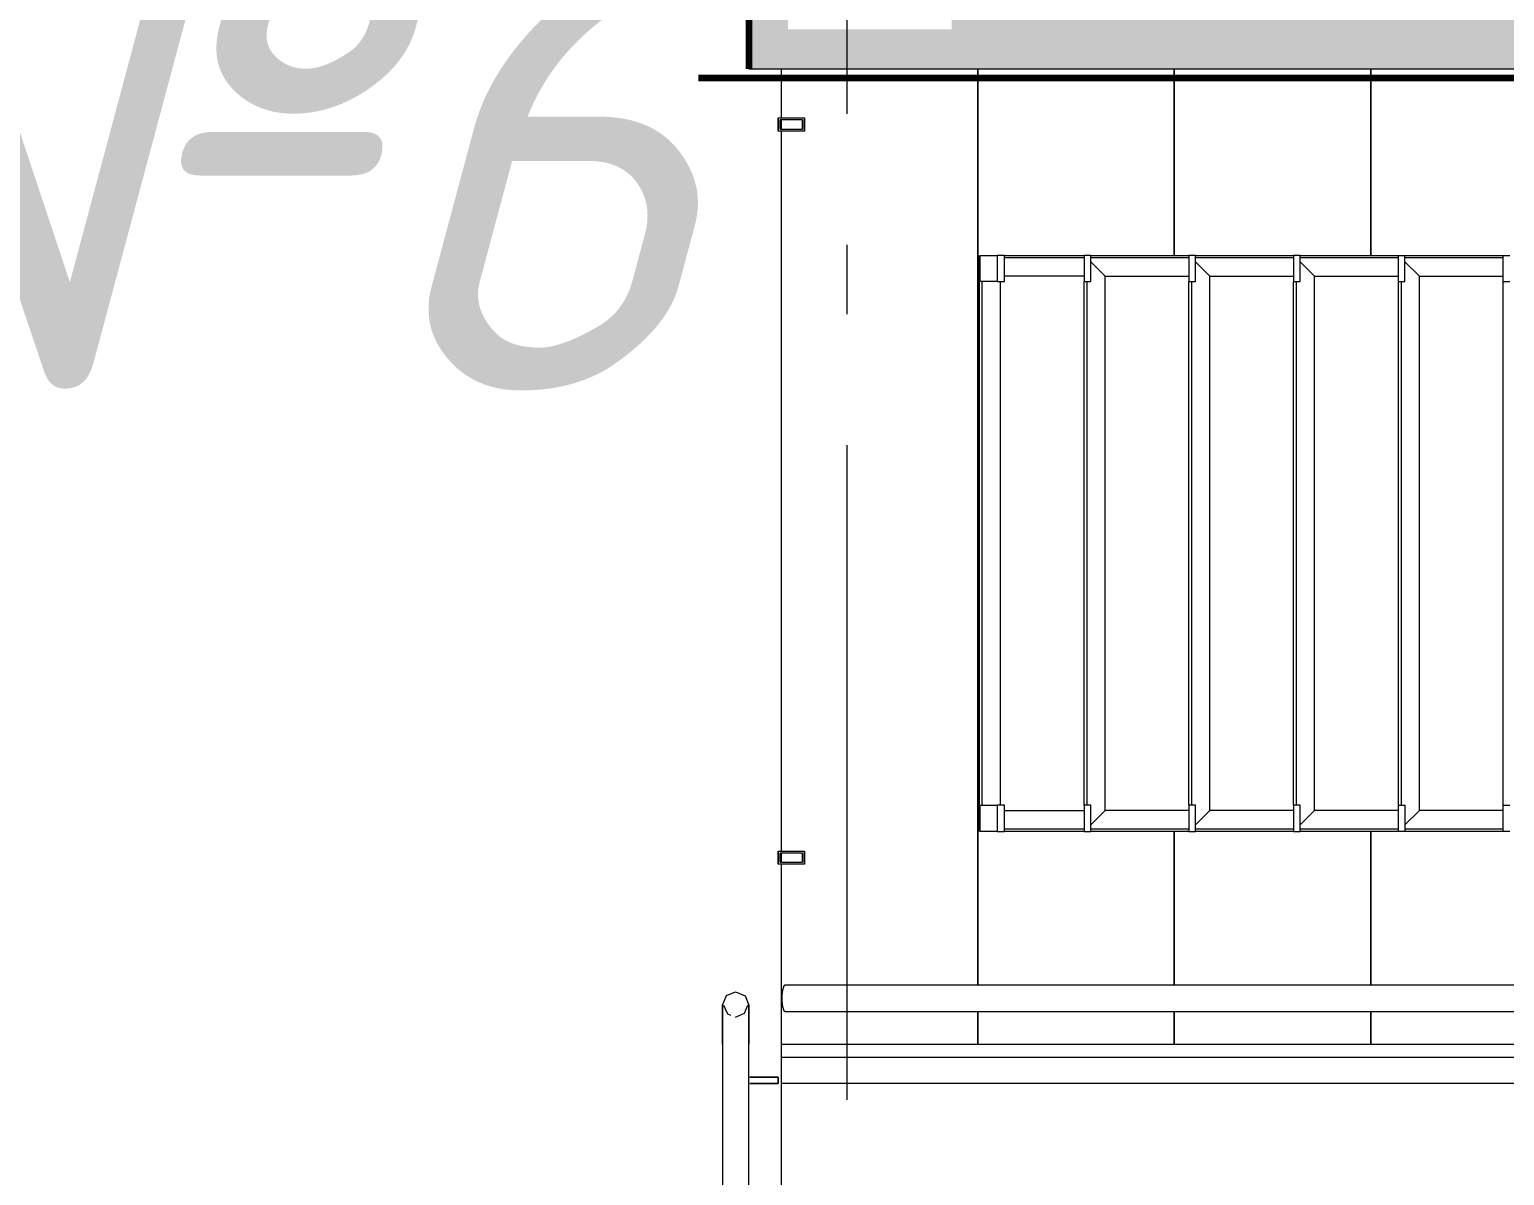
# Model space of a CAD drawing. Header units: millimetres. Extents: x -537608 to 253996, y -217170 to 186033.
# Drawn here: x -315775 to -313522, y 93321 to 95071 of the extents above; entities that cross this region are included whole.
import ezdxf

# ---------------------------------------------------------------- set-up
doc = ezdxf.new("R2010")
doc.units = ezdxf.units.MM
doc.layers.add('16) Лак 1.6м', color=160, linetype='Continuous', lineweight=90)
doc.layers.add('PDF _Геометрия', color=7, linetype='Continuous')
doc.layers.add('PDF _Текст', color=7, linetype='Continuous')
doc.layers.add('PDF _Сплошная заливка', color=7, linetype='Continuous', true_color=0xffffff)
doc.styles.add('PDF ISOCPEUR Italic', font='isocpeui.ttf')

msp = doc.modelspace()

# ---------------------------------------------------------------- hatches: boundary and pattern name
at = {"layer": 'PDF _Сплошная заливка', "transparency": 33554559}
msp.add_hatch(color=256, dxfattribs=at).paths.add_polyline_path([(-309226.1782, 95071.2678), (-308976.1773, 95071.2678), (-308976.1773, 95321.2644), (-314366.1739, 95321.2644), (-314366.1739, 95071.2678), (-309286.1767, 95071.2678)])
at = {"layer": 'PDF _Сплошная заливка', "true_color": 0x56bc34, "transparency": 33554559}
msp.add_hatch(color=85, dxfattribs=at).paths.add_polyline_path([(-309286.1767, 95011.265), (-309286.1767, 95071.2678), (-314616.1749, 95071.2678), (-314616.1749, 95011.265), (-310082.8987, 95011.265)])

# ---------------------------------------------------------------- linework, layer by layer
at = {"layer": '16) Лак 1.6м'}
for points in [[(-314816.1756, 99111.2657), (-314676.1733, 99111.2657), (-314676.1733, 95011.265)], [(-314752.9761, 94997.2157), (-309312.9792, 94997.2157), (-309312.9792, 93026.1049)]]:
    msp.add_lwpolyline(points, dxfattribs=at)
at = {"layer": 'PDF _Геометрия', "lineweight": 9}
for p, q in [((-314676.1733, 99111.2657), (-314676.1733, 95011.265)), ((-314676.1733, 95011.265), (-314616.1749, 95011.265)), ((-314616.1749, 95011.265), (-309286.1767, 95011.265)), ((-314631.1766, 94936.1054), (-314631.1766, 94916.1044)), ((-314628.1797, 94919.1057), (-314628.1797, 94933.1041)), ((-314594.1803, 94933.1041), (-314594.1803, 94919.1057)), ((-314591.1747, 94916.1044), (-314591.1747, 94936.1054)), ((-314631.1766, 93816.1045), (-314631.1766, 93796.1036)), ((-314628.1797, 93799.1048), (-314628.1797, 93813.1033)), ((-314594.1803, 93813.1033), (-314594.1803, 93799.1048)), ((-314591.1747, 93796.1036), (-314591.1747, 93816.1045)), ((-314710.1298, 93595.4354), (-314696.1786, 93601.102)), ((-314696.1786, 93601.102), (-314681.8486, 93595.0565)), ((-314624.5886, 93603.7371), (-314625.1484, 93599.9436)), ((-314623.8393, 93606.902), (-314624.5886, 93603.7371)), ((-314622.9437, 93609.2875), (-314623.8393, 93606.902)), ((-314621.9448, 93610.7644), (-314622.9437, 93609.2875)), ((-314620.8941, 93611.2682), (-314621.9448, 93610.7644)), ((-310731.4544, 93611.2682), (-314620.8941, 93611.2682)), ((-314716.1752, 93581.1054), (-314710.1298, 93595.4354)), ((-314716.1752, 93581.1054), (-314716.1752, 93574.8359)), ((-314716.1752, 93580.0547), (-314716.1752, 93581.1054)), ((-314716.1752, 93568.9282), (-314716.1752, 93580.0547)), ((-314714.6768, 93581.1054), (-314708.6571, 93567.447)), ((-314682.5202, 93568.6268), (-314677.6804, 93581.1054)), ((-314681.8486, 93595.0565), (-314676.1733, 93581.1054)), ((-314676.1733, 93581.1054), (-314676.1733, 93574.8359)), ((-314676.1733, 93580.0547), (-314676.1733, 93581.1054)), ((-314676.1733, 93568.9282), (-314676.1733, 93580.0547)), ((-314625.5015, 93595.7153), (-314625.622, 93591.2673)), ((-314625.622, 93591.2673), (-314625.5015, 93586.8149)), ((-314625.1484, 93599.9436), (-314625.5015, 93595.7153)), ((-314625.5015, 93586.8149), (-314625.1484, 93582.5866)), ((-314625.1484, 93582.5866), (-314624.5886, 93578.7974)), ((-314624.5886, 93578.7974), (-314623.8393, 93575.6282)), ((-314716.1752, 93574.8359), (-314716.1752, 93557.3368)), ((-314716.1752, 93547.8035), (-314716.1752, 93568.9282)), ((-314716.1752, 93557.3368), (-314716.1752, 93532.272)), ((-314708.6571, 93567.447), (-314704.1014, 93565.6773)), ((-314696.1786, 93562.6029), (-314682.5202, 93568.6268)), ((-314676.1733, 93574.8359), (-314676.1733, 93557.3368)), ((-314676.1733, 93547.8035), (-314676.1733, 93568.9282)), ((-314676.1733, 93557.3368), (-314676.1733, 93532.272)), ((-314623.8393, 93575.6282), (-314622.9437, 93573.247)), ((-314622.9437, 93573.247), (-314621.9448, 93571.7658)), ((-314621.9448, 93571.7658), (-314620.8941, 93571.2663)), ((-314620.8941, 93571.2663), (-310731.4544, 93571.2663)), ((-314716.1752, 93521.1025), (-314716.1752, 93547.8035)), ((-314676.1733, 93521.1025), (-314676.1733, 93547.8035)), ((-314716.1752, 93532.272), (-314716.1752, 93521.1025)), ((-314716.1752, 93521.1025), (-314716.1752, 93201.1047)), ((-314676.1733, 93532.272), (-314676.1733, 93521.1025)), ((-314676.1733, 93201.1047), (-314676.1733, 93521.1025)), ((-314626.1731, 93501.2652), (-310726.1754, 93501.2652)), ((-314671.1785, 93471.1024), (-314674.7093, 93471.1024)), ((-314674.7093, 93471.1024), (-314671.1785, 93471.1024)), ((-314671.1785, 93471.1024), (-314631.1766, 93471.1024)), ((-314631.1766, 93471.1024), (-314671.1785, 93471.1024)), ((-314631.1766, 93470.9344), (-314631.1766, 93471.1024)), ((-314631.1766, 93471.1024), (-314631.1766, 93470.9344)), ((-314631.1766, 93470.9344), (-314631.1766, 93471.1024)), ((-314631.1766, 93471.1024), (-314631.1766, 93470.9344)), ((-314631.1766, 93470.4349), (-314631.1766, 93470.9344)), ((-314631.1766, 93470.9344), (-314631.1766, 93470.4349)), ((-314631.1766, 93470.4349), (-314631.1766, 93470.9344)), ((-314631.1766, 93470.9344), (-314631.1766, 93470.4349)), ((-314631.1766, 93469.6383), (-314631.1766, 93470.4349)), ((-314631.1766, 93470.4349), (-314631.1766, 93469.6383)), ((-314631.1766, 93469.6383), (-314631.1766, 93470.4349)), ((-314631.1766, 93470.4349), (-314631.1766, 93469.6383)), ((-314631.1766, 93468.6049), (-314631.1766, 93469.6383)), ((-314631.1766, 93469.6383), (-314631.1766, 93468.6049)), ((-314631.1766, 93468.6049), (-314631.1766, 93469.6383)), ((-314631.1766, 93469.6383), (-314631.1766, 93468.6049)), ((-314631.1766, 93467.3992), (-314631.1766, 93468.6049)), ((-314631.1766, 93468.6049), (-314631.1766, 93467.3992)), ((-314631.1766, 93467.3992), (-314631.1766, 93468.6049)), ((-314631.1766, 93468.6049), (-314631.1766, 93467.3992)), ((-314631.1766, 93466.1032), (-314631.1766, 93467.3992)), ((-314631.1766, 93467.3992), (-314631.1766, 93466.1032)), ((-314631.1766, 93466.1032), (-314631.1766, 93467.3992)), ((-314631.1766, 93467.3992), (-314631.1766, 93466.1032)), ((-314631.1766, 93466.1032), (-314631.1766, 93464.8114)), ((-314631.1766, 93464.8114), (-314631.1766, 93466.1032)), ((-314631.1766, 93466.1032), (-314631.1766, 93464.8114)), ((-314631.1766, 93464.8114), (-314631.1766, 93466.1032)), ((-314674.6749, 93461.104), (-314671.1785, 93461.104)), ((-314671.1785, 93461.104), (-314674.6749, 93461.104)), ((-314671.1785, 93461.104), (-314631.1766, 93461.104)), ((-314631.1766, 93461.104), (-314671.1785, 93461.104)), ((-314631.1766, 93464.8114), (-314631.1766, 93463.6057)), ((-314631.1766, 93463.6057), (-314631.1766, 93464.8114)), ((-314631.1766, 93464.8114), (-314631.1766, 93463.6057)), ((-314631.1766, 93463.6057), (-314631.1766, 93464.8114)), ((-314631.1766, 93463.6057), (-314631.1766, 93462.568)), ((-314631.1766, 93462.568), (-314631.1766, 93463.6057)), ((-314631.1766, 93463.6057), (-314631.1766, 93462.568)), ((-314631.1766, 93462.568), (-314631.1766, 93463.6057)), ((-314631.1766, 93462.568), (-314631.1766, 93461.7757)), ((-314631.1766, 93461.7757), (-314631.1766, 93462.568)), ((-314631.1766, 93462.568), (-314631.1766, 93461.7757)), ((-314631.1766, 93461.7757), (-314631.1766, 93462.568)), ((-314631.1766, 93461.7757), (-314631.1766, 93461.2762)), ((-314631.1766, 93461.2762), (-314631.1766, 93461.7757)), ((-314631.1766, 93461.7757), (-314631.1766, 93461.2762)), ((-314631.1766, 93461.2762), (-314631.1766, 93461.7757)), ((-314631.1766, 93461.2762), (-314631.1766, 93461.104)), ((-314631.1766, 93461.104), (-314631.1766, 93461.2762)), ((-314631.1766, 93461.2762), (-314631.1766, 93461.104)), ((-314631.1766, 93461.104), (-314631.1766, 93461.2762)), ((-310786.1739, 93461.2676), (-314626.1731, 93461.2676))]:
    msp.add_line(p, q, dxfattribs=at)
at = {"layer": 'PDF _Геометрия', "color": 253, "lineweight": 9, "true_color": 0xaaaaaa}
for p, q in [((-314526.1728, 95942.2322), (-314526.1728, 94942.2327)), ((-314326.1806, 93610.7644), (-314326.1806, 95011.265)), ((-314326.1806, 95011.265), (-314326.1806, 93610.7644)), ((-314026.1794, 94726.2656), (-314026.1794, 95011.265)), ((-314026.1794, 95011.265), (-314026.1794, 94726.2656)), ((-313726.1783, 94726.2656), (-313726.1783, 95011.265)), ((-313726.1783, 95011.265), (-313726.1783, 94726.2656)), ((-314526.1728, 94742.2319), (-314526.1728, 94636.397)), ((-314323.9157, 94686.268), (-314323.9157, 94726.2656)), ((-314322.5981, 94686.268), (-314322.5981, 94726.2656)), ((-314322.5981, 94726.2656), (-314296.866, 94726.2656)), ((-314285.3434, 94726.2656), (-314163.9168, 94726.2656)), ((-314163.9168, 94722.2654), (-314285.3434, 94722.2654)), ((-314153.9185, 94726.2656), (-314003.9179, 94726.2656)), ((-314003.9179, 94722.2654), (-314153.9185, 94722.2654)), ((-314131.9153, 94694.2641), (-314153.9185, 94716.2673)), ((-314153.9185, 94716.2673), (-314131.9153, 94694.2641)), ((-313993.9196, 94726.2656), (-313843.919, 94726.2656)), ((-313843.919, 94722.2654), (-313993.9196, 94722.2654)), ((-313971.9164, 94694.2641), (-313993.9196, 94716.2673)), ((-313993.9196, 94716.2673), (-313971.9164, 94694.2641)), ((-313833.9207, 94726.2656), (-313683.9201, 94726.2656)), ((-313683.9201, 94722.2654), (-313833.9207, 94722.2654)), ((-313811.9175, 94694.2641), (-313833.9207, 94716.2673)), ((-313833.9207, 94716.2673), (-313811.9175, 94694.2641)), ((-313683.9201, 94726.2656), (-313673.9132, 94726.2656)), ((-313683.9201, 94686.268), (-313683.9201, 94726.2656)), ((-313673.9132, 94686.268), (-313673.9132, 94726.2656)), ((-313673.9132, 94726.2656), (-313523.9127, 94726.2656)), ((-313523.9127, 94722.2654), (-313673.9132, 94722.2654)), ((-313651.9187, 94694.2641), (-313673.9132, 94716.2673)), ((-313673.9132, 94716.2673), (-313651.9187, 94694.2641)), ((-313523.9127, 94726.2656), (-313513.9143, 94726.2656)), ((-313523.9127, 94686.268), (-313523.9127, 94726.2656)), ((-314323.9157, 93886.265), (-314323.9157, 94686.268)), ((-314296.866, 94686.268), (-314322.5981, 94686.268)), ((-314319.9198, 94686.268), (-314319.9198, 93886.265)), ((-314291.9142, 94686.268), (-314291.9142, 93886.265)), ((-314163.9168, 94694.2641), (-314285.3434, 94694.2641)), ((-314163.9168, 93886.265), (-314163.9168, 94686.268)), ((-314159.9123, 94686.268), (-314159.9123, 93886.265)), ((-314131.9153, 93878.2646), (-314131.9153, 94694.2641)), ((-314131.9153, 94694.2641), (-314003.9179, 94694.2641)), ((-314003.9179, 93886.265), (-314003.9179, 94686.268)), ((-313999.9134, 94686.268), (-313999.9134, 93886.265)), ((-313971.9164, 93878.2646), (-313971.9164, 94694.2641)), ((-313971.9164, 94694.2641), (-313843.919, 94694.2641)), ((-313843.919, 93886.265), (-313843.919, 94686.268)), ((-313839.9146, 94686.268), (-313839.9146, 93886.265)), ((-313811.9175, 93878.2646), (-313811.9175, 94694.2641)), ((-313811.9175, 94694.2641), (-313683.9201, 94694.2641)), ((-313683.9201, 93886.265), (-313683.9201, 94686.268)), ((-313683.9201, 94686.268), (-313673.9132, 94686.268)), ((-313679.9156, 94686.268), (-313679.9156, 93886.265)), ((-313651.9187, 93878.2646), (-313651.9187, 94694.2641)), ((-313651.9187, 94694.2641), (-313523.9127, 94694.2641)), ((-313523.9127, 93886.265), (-313523.9127, 94686.268)), ((-313523.9127, 94686.268), (-313513.9143, 94686.268)), ((-314526.1728, 94436.4006), (-314526.1728, 93436.3967)), ((-314323.9157, 93846.2674), (-314323.9157, 93886.265)), ((-314322.5981, 93846.2674), (-314322.5981, 93886.265)), ((-314322.5981, 93886.265), (-314296.866, 93886.265)), ((-314285.3434, 93878.2646), (-314163.9168, 93878.2646)), ((-314131.9153, 93878.2646), (-314153.9185, 93856.2657)), ((-314153.9185, 93856.2657), (-314131.9153, 93878.2646)), ((-314003.9179, 93878.2646), (-314131.9153, 93878.2646)), ((-313971.9164, 93878.2646), (-313993.9196, 93856.2657)), ((-313993.9196, 93856.2657), (-313971.9164, 93878.2646)), ((-313843.919, 93878.2646), (-313971.9164, 93878.2646)), ((-313811.9175, 93878.2646), (-313833.9207, 93856.2657)), ((-313833.9207, 93856.2657), (-313811.9175, 93878.2646)), ((-313683.9201, 93878.2646), (-313811.9175, 93878.2646)), ((-313683.9201, 93886.265), (-313673.9132, 93886.265)), ((-313683.9201, 93846.2674), (-313683.9201, 93886.265)), ((-313673.9132, 93886.265), (-313673.9132, 93846.2674)), ((-313651.9187, 93878.2646), (-313673.9132, 93856.2657)), ((-313673.9132, 93856.2657), (-313651.9187, 93878.2646)), ((-313523.9127, 93878.2646), (-313651.9187, 93878.2646)), ((-313523.9127, 93886.265), (-313513.9143, 93886.265)), ((-313523.9127, 93846.2674), (-313523.9127, 93886.265)), ((-314285.3434, 93850.2676), (-314163.9168, 93850.2676)), ((-314153.9185, 93850.2676), (-314003.9179, 93850.2676)), ((-313993.9196, 93850.2676), (-313843.919, 93850.2676)), ((-313833.9207, 93850.2676), (-313683.9201, 93850.2676)), ((-313673.9132, 93850.2676), (-313523.9127, 93850.2676)), ((-314296.866, 93846.2674), (-314322.5981, 93846.2674)), ((-314163.9168, 93846.2674), (-314285.3434, 93846.2674)), ((-314003.9179, 93846.2674), (-314153.9185, 93846.2674)), ((-314026.1794, 93610.7644), (-314026.1794, 93846.2674)), ((-314026.1794, 93846.2674), (-314026.1794, 93610.7644)), ((-313843.919, 93846.2674), (-313993.9196, 93846.2674)), ((-313683.9201, 93846.2674), (-313833.9207, 93846.2674)), ((-313726.1783, 93610.7644), (-313726.1783, 93846.2674)), ((-313726.1783, 93846.2674), (-313726.1783, 93610.7644)), ((-313673.9132, 93846.2674), (-313683.9201, 93846.2674)), ((-313523.9127, 93846.2674), (-313673.9132, 93846.2674)), ((-313513.9143, 93846.2674), (-313523.9127, 93846.2674)), ((-314326.1806, 93521.2661), (-314326.1806, 93571.7658)), ((-314326.1806, 93571.7658), (-314326.1806, 93521.2661)), ((-314026.1794, 93521.2661), (-314026.1794, 93571.7658)), ((-314026.1794, 93571.7658), (-314026.1794, 93521.2661)), ((-313726.1783, 93521.2661), (-313726.1783, 93571.7658)), ((-313726.1783, 93571.7658), (-313726.1783, 93521.2661)), ((-314626.1731, 93521.2661), (-314326.1806, 93521.2661)), ((-314326.1806, 93521.2661), (-314026.1794, 93521.2661)), ((-314026.1794, 93521.2661), (-313726.1783, 93521.2661)), ((-313726.1783, 93521.2661), (-313426.1772, 93521.2661))]:
    msp.add_line(p, q, dxfattribs=at)
at = {"layer": 'PDF _Геометрия', "color": 9, "lineweight": 9, "true_color": 0xc0c0c0}
for p, q in [((-314626.1731, 94936.1054), (-314626.1731, 95011.265)), ((-314626.1731, 94919.1057), (-314626.1731, 94933.2678)), ((-314626.1731, 93815.6998), (-314626.1731, 94916.5092)), ((-314626.1731, 93798.9412), (-314626.1731, 93813.1033)), ((-314626.1731, 93275.7003), (-314626.1731, 93796.1036))]:
    msp.add_line(p, q, dxfattribs=at)
at = {"layer": 'PDF _Геометрия', "lineweight": 20}
for p, q in [((-314631.1766, 94916.1044), (-314631.1766, 94936.1054)), ((-314631.1766, 94936.1054), (-314591.1747, 94936.1054)), ((-314594.1803, 94933.1041), (-314628.1797, 94933.1041)), ((-314628.1797, 94933.1041), (-314628.1797, 94919.1057)), ((-314594.1803, 94919.1057), (-314594.1803, 94933.1041)), ((-314591.1747, 94936.1054), (-314591.1747, 94916.1044)), ((-314591.1747, 94916.1044), (-314631.1766, 94916.1044)), ((-314628.1797, 94919.1057), (-314594.1803, 94919.1057)), ((-314631.1766, 93796.1036), (-314631.1766, 93816.1045)), ((-314631.1766, 93816.1045), (-314591.1747, 93816.1045)), ((-314594.1803, 93813.1033), (-314628.1797, 93813.1033)), ((-314628.1797, 93813.1033), (-314628.1797, 93799.1048)), ((-314594.1803, 93799.1048), (-314594.1803, 93813.1033)), ((-314591.1747, 93816.1045), (-314591.1747, 93796.1036)), ((-314591.1747, 93796.1036), (-314631.1766, 93796.1036)), ((-314628.1797, 93799.1048), (-314594.1803, 93799.1048))]:
    msp.add_line(p, q, dxfattribs=at)
at = {"layer": 'PDF _Геометрия', "color": 253, "lineweight": 20, "true_color": 0xaaaaaa}
for p, q in [((-314285.3434, 94726.2656), (-314296.866, 94726.2656)), ((-314296.866, 94726.2656), (-314296.866, 94686.268)), ((-314285.3434, 94686.268), (-314285.3434, 94726.2656)), ((-314153.9185, 94726.2656), (-314163.9168, 94726.2656)), ((-314163.9168, 94726.2656), (-314163.9168, 94686.268)), ((-314153.9185, 94686.268), (-314153.9185, 94726.2656)), ((-313993.9196, 94726.2656), (-314003.9179, 94726.2656)), ((-314003.9179, 94726.2656), (-314003.9179, 94686.268)), ((-313993.9196, 94686.268), (-313993.9196, 94726.2656)), ((-313833.9207, 94726.2656), (-313843.919, 94726.2656)), ((-313843.919, 94726.2656), (-313843.919, 94686.268)), ((-313833.9207, 94686.268), (-313833.9207, 94726.2656)), ((-314296.866, 94686.268), (-314285.3434, 94686.268)), ((-314163.9168, 94686.268), (-314153.9185, 94686.268)), ((-314003.9179, 94686.268), (-313993.9196, 94686.268)), ((-313843.919, 94686.268), (-313833.9207, 94686.268)), ((-314285.3434, 93886.265), (-314296.866, 93886.265)), ((-314296.866, 93886.265), (-314296.866, 93846.2674)), ((-314285.3434, 93846.2674), (-314285.3434, 93886.265)), ((-314153.9185, 93886.265), (-314163.9168, 93886.265)), ((-314163.9168, 93886.265), (-314163.9168, 93846.2674)), ((-314153.9185, 93846.2674), (-314153.9185, 93886.265)), ((-313993.9196, 93886.265), (-314003.9179, 93886.265)), ((-314003.9179, 93886.265), (-314003.9179, 93846.2674)), ((-313993.9196, 93846.2674), (-313993.9196, 93886.265)), ((-313833.9207, 93886.265), (-313843.919, 93886.265)), ((-313843.919, 93886.265), (-313843.919, 93846.2674)), ((-313833.9207, 93846.2674), (-313833.9207, 93886.265)), ((-314296.866, 93846.2674), (-314285.3434, 93846.2674)), ((-314163.9168, 93846.2674), (-314153.9185, 93846.2674)), ((-314003.9179, 93846.2674), (-313993.9196, 93846.2674)), ((-313843.919, 93846.2674), (-313833.9207, 93846.2674))]:
    msp.add_line(p, q, dxfattribs=at)
at = {"layer": 'PDF _Сплошная заливка', "color": 85, "lineweight": 35, "true_color": 0x56bc34, "transparency": 33554559}
msp.add_solid([(-314616.1749, 95011.265), (-314616.1749, 99111.2657), (-314676.1733, 95011.265), (-314676.1733, 99111.2657)], dxfattribs=at)

# ---------------------------------------------------------------- texts
at = {"layer": 'PDF _Текст', "insert": (-316214.9083, 94869.9149), "char_height": 700, "attachment_point": 4, "style": 'PDF ISOCPEUR Italic'}
msp.add_mtext('№6', dxfattribs=at)

doc.saveas('drawing.dxf')
